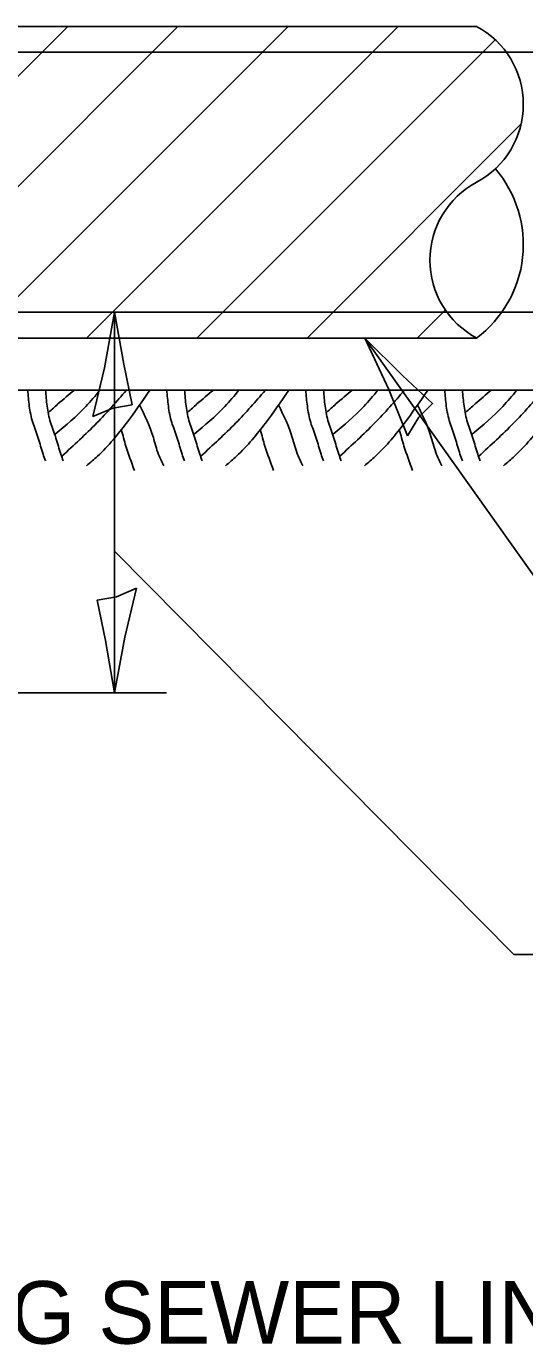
# Model space of a CAD drawing. Extents: x 2133490 to 2172050, y 2138301 to 2145980.
# Drawn here: x 2145742.2 to 2145790, y 2138578.2 to 2138704.5 of the extents above; entities that cross this region are included whole.
import ezdxf

# ---------------------------------------------------------------- set-up
doc = ezdxf.new("R2010")
doc.units = 0
for name, color, linetype in [('Design_PR_Roadway Dimensions', 7, 'Continuous'), ('Design_PR_Roadway Notes', 7, 'Continuous'), ('Drainage_PR', 7, 'Continuous'), ('Level 23', 7, 'Continuous'), ('Utilities_PR_Underground Water', 7, 'Continuous'), ('XSC_Exist Ground', 7, 'Continuous')]:
    doc.layers.add(name, color=color, linetype=linetype)

msp = doc.modelspace()

# ---------------------------------------------------------------- linework, layer by layer
at = {"layer": 'Design_PR_Roadway Dimensions'}
for p, q in [((2145750.68, 2138677.13), (2145750.68, 2138640.67)), ((2145774.66, 2138674.64), (2145796.84, 2138643.44)), ((2145750.68, 2138654.22), (2145788.93, 2138615.6)), ((2145710.61, 2138640.67), (2145755.66, 2138640.67)), ((2145788.93, 2138615.6), (2145801.08, 2138615.6))]:
    msp.add_line(p, q, dxfattribs=at)
at = {"layer": 'Drainage_PR'}
for p, q in [((2145620.11, 2138704.51), (2145785.37, 2138704.51)), ((2145716.32, 2138674.64), (2145746.19, 2138704.51)), ((2145726.88, 2138674.64), (2145756.75, 2138704.51)), ((2145737.44, 2138674.64), (2145767.31, 2138704.51)), ((2145748, 2138674.64), (2145777.87, 2138704.51)), ((2145758.56, 2138674.64), (2145787.16, 2138703.23)), ((2145769.12, 2138674.64), (2145789.65, 2138695.17)), ((2145779.68, 2138674.64), (2145782.37, 2138677.33)), ((2145620.11, 2138674.64), (2145785.37, 2138674.64))]:
    msp.add_line(p, q, dxfattribs=at)
for centre, radius, start, end in [((2145781.39, 2138697.04), 8.46, 298.0725, 61.9275), ((2145778.65, 2138683.6), 11.2, 306.8699, 40.4415), ((2145789.36, 2138682.11), 8.46, 118.0725, 241.9275)]:
    msp.add_arc(centre, radius, start, end, dxfattribs=at)
at = {"layer": 'Level 23'}
for points in [[(2145748.59, 2138667.13), (2145750.51, 2138667.94), (2145752.35, 2138668.26), (2145751.55, 2138672.13), (2145750.68, 2138677.13), (2145749.71, 2138671.79)], [(2145778.75, 2138665.28), (2145779.84, 2138667.06), (2145781.16, 2138668.38), (2145778.26, 2138671.07), (2145774.66, 2138674.64), (2145776.96, 2138669.73)], [(2145752.77, 2138650.67), (2145750.85, 2138649.85), (2145749.01, 2138649.54), (2145749.81, 2138645.67), (2145750.68, 2138640.67), (2145751.65, 2138646)]]:
    msp.add_lwpolyline(points, close=True, dxfattribs=at)
at = {"layer": 'Utilities_PR_Underground Water'}
for p, q in [((2145582.77, 2138702.02), (2145822.71, 2138702.02)), ((2145582.77, 2138677.13), (2145822.71, 2138677.13))]:
    msp.add_line(p, q, dxfattribs=at)
at = {"layer": 'XSC_Exist Ground'}
msp.add_line((2145727.63, 2138669.66), (2145847.6, 2138669.66), dxfattribs=at)
msp.add_line((2145727.63, 2138669.66), (2145847.6, 2138669.66), dxfattribs=at)
for points in [[(2145742.35, 2138669.66), (2145742.5, 2138668.12), (2145742.83, 2138666.57), (2145743.36, 2138665.06), (2145743.82, 2138663.52), (2145744.06, 2138662.88)], [(2145744.06, 2138669.66), (2145744.21, 2138668.12), (2145744.54, 2138666.57), (2145745.06, 2138665.06), (2145745.52, 2138663.52), (2145745.76, 2138662.88)], [(2145746.82, 2138669.66), (2145745.25, 2138668.33), (2145744.37, 2138667.54)], [(2145749.27, 2138669.65), (2145747.91, 2138668.08), (2145744.98, 2138665.45)], [(2145751.79, 2138669.62), (2145748.97, 2138666.51), (2145745.63, 2138663.34)], [(2145754.05, 2138669.65), (2145751.81, 2138666.49), (2145750.54, 2138664.9), (2145749.05, 2138663.33), (2145747.98, 2138662.42)], [(2145755.68, 2138669.66), (2145755.83, 2138668.12), (2145756.15, 2138666.57), (2145756.68, 2138665.06), (2145757.14, 2138663.52), (2145757.38, 2138662.88)], [(2145757.38, 2138669.66), (2145757.53, 2138668.12), (2145757.86, 2138666.57), (2145758.38, 2138665.06), (2145758.84, 2138663.52), (2145759.08, 2138662.88)], [(2145760.14, 2138669.66), (2145758.57, 2138668.33), (2145757.69, 2138667.54)], [(2145762.59, 2138669.65), (2145761.23, 2138668.08), (2145758.3, 2138665.45)], [(2145765.11, 2138669.62), (2145762.29, 2138666.51), (2145758.95, 2138663.34)], [(2145767.37, 2138669.65), (2145765.13, 2138666.49), (2145763.86, 2138664.9), (2145762.37, 2138663.33), (2145761.31, 2138662.42)], [(2145769, 2138669.66), (2145769.15, 2138668.12), (2145769.47, 2138666.57), (2145770, 2138665.06), (2145770.46, 2138663.52), (2145770.7, 2138662.88)], [(2145770.7, 2138669.66), (2145770.85, 2138668.12), (2145771.18, 2138666.57), (2145771.7, 2138665.06), (2145772.16, 2138663.52), (2145772.4, 2138662.88)], [(2145773.46, 2138669.66), (2145771.89, 2138668.33), (2145771.01, 2138667.54)], [(2145775.91, 2138669.65), (2145774.55, 2138668.08), (2145771.63, 2138665.45)], [(2145778.44, 2138669.62), (2145775.61, 2138666.51), (2145772.27, 2138663.34)], [(2145780.69, 2138669.65), (2145778.45, 2138666.49), (2145777.18, 2138664.9), (2145775.69, 2138663.33), (2145774.63, 2138662.42)], [(2145782.32, 2138669.66), (2145782.47, 2138668.12), (2145782.8, 2138666.57), (2145783.32, 2138665.06), (2145783.78, 2138663.52), (2145784.02, 2138662.88)], [(2145784.02, 2138669.66), (2145784.17, 2138668.12), (2145784.5, 2138666.57), (2145785.02, 2138665.06), (2145785.48, 2138663.52), (2145785.72, 2138662.88)], [(2145786.78, 2138669.66), (2145785.22, 2138668.33), (2145784.33, 2138667.54)], [(2145789.23, 2138669.65), (2145787.87, 2138668.08), (2145784.95, 2138665.45)], [(2145791.76, 2138669.62), (2145788.93, 2138666.51), (2145785.59, 2138663.34)], [(2145794.01, 2138669.65), (2145791.77, 2138666.49), (2145790.5, 2138664.9), (2145789.01, 2138663.33), (2145787.95, 2138662.42)], [(2145753.06, 2138668.26), (2145754.39, 2138665.12), (2145754.88, 2138663.49), (2145755.41, 2138662.39)], [(2145766.38, 2138668.26), (2145767.71, 2138665.12), (2145768.21, 2138663.49), (2145768.73, 2138662.39)], [(2145779.7, 2138668.26), (2145781.03, 2138665.12), (2145781.53, 2138663.49), (2145782.05, 2138662.39)], [(2145751.33, 2138665.85), (2145751.76, 2138664.3), (2145752.58, 2138661.97)], [(2145764.65, 2138665.85), (2145765.08, 2138664.3), (2145765.91, 2138661.97)], [(2145777.97, 2138665.85), (2145778.41, 2138664.3), (2145779.23, 2138661.97)]]:
    msp.add_spline(points, degree=3, dxfattribs=at)

# ---------------------------------------------------------------- texts
at = {"layer": 'Design_PR_Roadway Notes'}
msp.add_text('EXISTING SEWER LINE ', height=6, dxfattribs=at).set_placement((2145709.45, 2138578.3))

doc.saveas('drawing.dxf')
